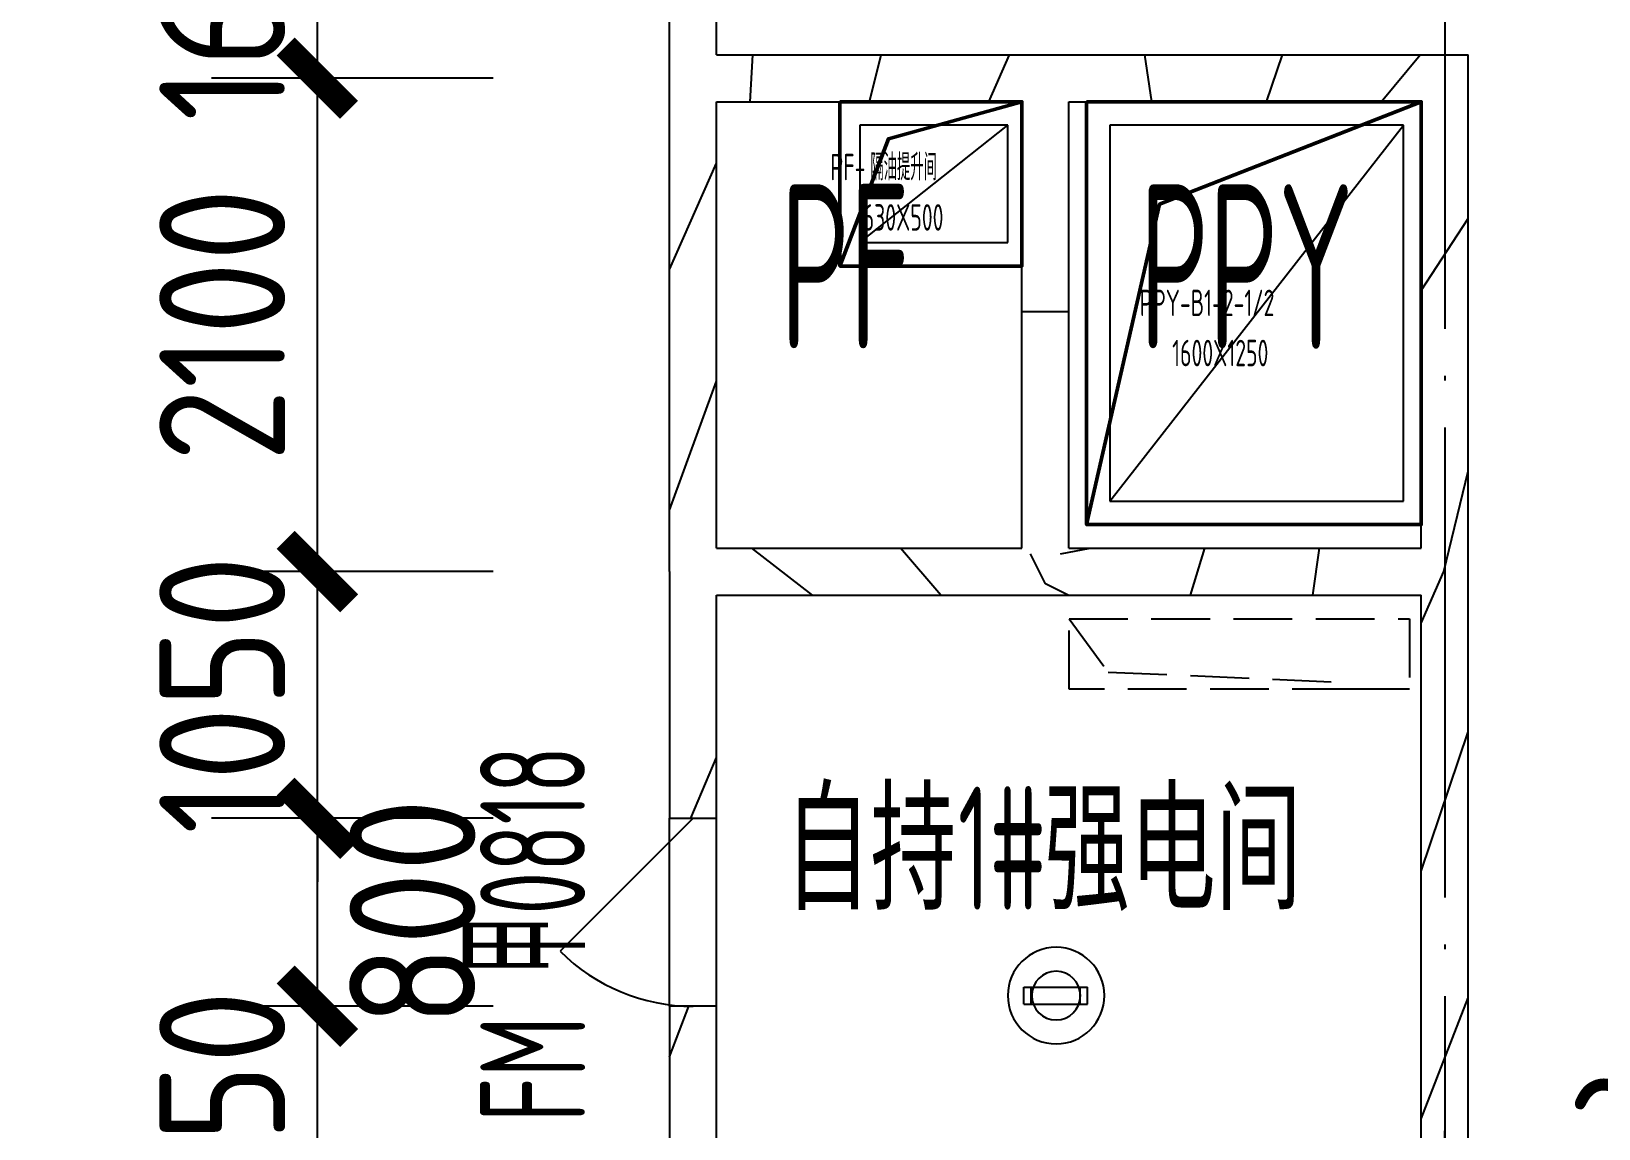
# Model space of a CAD drawing. Header units: inches. Extents: x 0 to 1813292486, y 0 to 3473589894.
# Drawn here: x 600483869 to 600490541, y 3473281347 to 3473286017 of the extents above; entities that cross this region are included whole.
import ezdxf

# ---------------------------------------------------------------- set-up
doc = ezdxf.new("R2010")
doc.units = ezdxf.units.IN
doc.header["$LTSCALE"] = 1000
doc.header["$MEASUREMENT"] = 0
doc.linetypes.add('AX-MALL-GIRD-200$0$DOTE', pattern=[2.4200000000000004, 2, -0.2, 0.02, -0.2])
doc.linetypes.add('EX-MALL-2F-DBKD$0$DASH', pattern=[0.35, 0.25, -0.1])
for name, color, linetype in [('A-Anno-Note', 241, 'Continuous'), ('AX-MALL-DIM-P02$0$A-Anno-Dims', 3, 'Continuous'), ('AX-MALL-DIM-P02$0$A-Detl-Thin', 131, 'Continuous'), ('AX-MALL-GIRD-200$0$A-Grid', 222, 'AX-MALL-GIRD-200$0$DOTE'), ('AX-MALL-P02-200$0$A-Anno-Note', 241, 'Continuous'), ('AX-MALL-WALL-P02$0$A-Anno-Note', 241, 'Continuous'), ('AX-MALL-WALL-P02-QT$0$A-Accs', 181, 'Continuous'), ('AX-MALL-WALL-P02-QT$0$A-Anno-Dims', 3, 'Continuous'), ('AX-MALL-WALL-P02-QT$0$A-Anno-Note', 241, 'Continuous'), ('AX-MALL-WALL-P02-QT$0$A-Detl-Thin', 131, 'Continuous'), ('AX-MALL-WALL-P02-QT$0$A-Wall', 2, 'Continuous'), ('AX-MALL-WALL-P02-QT$0$A-Wall-Patt', 13, 'Continuous'), ('AX-MALL-WALL-P02-QT$0$A-Wind', 4, 'Continuous'), ('AX-MALL-WORD-P02$0$A-Anno-Note', 241, 'Continuous'), ('AX-MALL-WORD-P02$0$A-Wind-Iden', 11, 'Continuous'), ('AX-MALL-ZTKD-P02$0$A-Anno-Note', 241, 'Continuous'), ('EX-MALL-2F-DBKD$0$0电井顶板开洞', 7, 'Continuous'), ('MX-MALL-P02-LG$0$M-VT-DUCT-EAD', 4, 'Continuous'), ('MX-MALL-P02-LG$0$M-VT-DUCT-FLG', 40, 'Continuous'), ('MX-MALL-P02-LG$0$M-VT-TEXT', 21, 'Continuous'), ('PX-MALL-P02-LG$0$PX-DSY-一层平面图$0$PX-B-P01$0$P-Gass-Anno', 41, 'Continuous'), ('SX-MALL-NTKD-L-2F$0$S-HOLE', 5, 'Continuous')]:
    doc.layers.add(name, color=color, linetype=linetype)
doc.styles.add('AX-MALL-DIM-P02$0$_TCH_DIM_T3', font='gbenor.shx')
doc.styles.add('AX-MALL-WALL-P02-QT$0$STANDARD', font='gbenor.shx', dxfattribs={"bigfont": 'gbcbig.shx'})
doc.styles.add('AX-MALL-WORD-P02$0$_TCH_WINDOW', font='gbenor.shx', dxfattribs={"bigfont": 'gbcbig.shx'})
doc.styles.add('AX-MALL-WORD-P02$0$STANDARD', font='gbenor.shx', dxfattribs={"bigfont": 'gbcbig.shx'})
doc.styles.add('MX-MALL-P02-LG$0$_THVAC_WIN', font='gbenor.shx', dxfattribs={"bigfont": 'gbcbig.shx'})
doc.dimstyles.new('AX-MALL-DIM-P02$0$_TCH_ARCH&&180', dxfattribs={"dimtxt": 535.5, "dimasz": 270, "dimexe": 450, "dimexo": 450, "dimgap": 137.25, "dimtad": 1, "dimdec": 0, "dimzin": 0, "dimdsep": 46, "dimtxsty": 'AX-MALL-DIM-P02$0$_TCH_DIM_T3', "dimblk": 'AX-MALL-DIM-P02$0$_ArchTick', "dimcen": 0.09, "dimclrt": 7, "dimazin": 2, "dimtfac": 1, "dimtdec": 0, "dimtix": 1, "dimtmove": 2, "dimatfit": 3, "dimfxl": 500, "dimtolj": 1, "dimtzin": 0, "dimarcsym": 0})
pattern_1 = [(45, (0, 359.0227), (-353.55353201463, 353.55353201463), [])]

# ---------------------------------------------------------------- blocks, each defined once
blk = doc.blocks.new('AX-MALL-WORD-P02')
at = {"layer": 'AX-MALL-WORD-P02$0$A-Anno-Note', "style": 'AX-MALL-WORD-P02$0$STANDARD'}
for s, p in [('自持', (600320679.7981849, 3473170071.98616)), ('强电间', (600321715.0313615, 3473169686.331425))]:
    blk.add_text(s, height=506.3829787234042, rotation=339.5681613092015, dxfattribs=at).set_placement(p)
at = {"layer": 'AX-MALL-WORD-P02$0$A-Anno-Note', "style": 'AX-MALL-WORD-P02$0$STANDARD', "width": 0.6}
blk.add_text('1#', height=525, rotation=339.5681613092015, dxfattribs=at).set_placement((600321370.6514676, 3473169814.623041))
at = {"layer": 'AX-MALL-WORD-P02$0$A-Wind-Iden', "style": 'AX-MALL-WORD-P02$0$_TCH_WINDOW', "width": 0.7}
for s, height, p in [('0818', 446.25, (600319876.4655644, 3473170350.061538)), ('甲', 506.3829787234042, (600319786.3884726, 3473170108.262889)), ('FM', 446.25, (600319568.292726, 3473169522.81707))]:
    blk.add_text(s, height=height, rotation=69.56816131395966, dxfattribs=at).set_placement(p)
blk = doc.blocks.new('AX-MALL-GIRD-200')
at = {"layer": 'AX-MALL-GIRD-200$0$A-Grid'}
blk.add_line((600330787.703265, 3473189157.338247), (600292058.1643155, 3473085193.611165), dxfattribs=at)
blk = doc.blocks.new('MX-MALL-P02-LG')
at = {"layer": 'MX-MALL-P02-LG$0$M-VT-DUCT-EAD'}
for p, q in [((600322144.5763651, 3473173090.591027), (600321970.029948, 3473172622.046954)), ((600322734.941897, 3473172870.662542), (600322144.5763651, 3473173090.591027)), ((600322560.3954799, 3473172402.118469), (600322734.941897, 3473172870.662542)), ((600323142.5752726, 3473172718.807246), (600322584.0267363, 3473171219.466213)), ((600324313.9354545, 3473172282.441202), (600323142.5752726, 3473172718.807246)), ((600321970.029948, 3473172622.046954), (600322560.3954799, 3473172402.118469)), ((600323755.3869182, 3473170783.100169), (600324313.9354545, 3473172282.441202)), ((600322584.0267363, 3473171219.466213), (600323755.3869182, 3473170783.100169))]:
    blk.add_line(p, q, dxfattribs=at)
at = {"layer": 'MX-MALL-P02-LG$0$M-VT-DUCT-FLG'}
for p, q in [((600321970.029948, 3473172622.046954), (600322734.941897, 3473172870.662542)), ((600322584.0267363, 3473171219.466213), (600324313.9354545, 3473172282.441202))]:
    blk.add_line(p, q, dxfattribs=at)
at = {"layer": 'MX-MALL-P02-LG$0$M-VT-TEXT', "style": 'MX-MALL-P02-LG$0$_THVAC_WIN', "width": 0.7}
for s, rotation, p in [('PF-', 339.568161053374, (600321945.4227271, 3473172914.000609, -17999.99999999999)), ('隔油提升间', 339.568161053374, (600322104.8463305, 3473172854.610638, -17999.99999999999)), ('630X500', 339.568161053374, (600322000.06073, 3473172665.374121, -17999.99999999999)), ('PPY-B1-2-1/2', 339.5681611548303, (600322977.9589379, 3473171912.750831, -18000.00000011919)), ('1600X1250', 339.5681611548303, (600323032.8178856, 3473171664.717435, -18000.00000011919))]:
    blk.add_text(s, height=112.658227848101, rotation=rotation, dxfattribs=at).set_placement(p)
blk = doc.blocks.new('EX-MALL-2F-DBKD')
at = {"layer": 'EX-MALL-2F-DBKD$0$0电井顶板开洞', "linetype": 'EX-MALL-2F-DBKD$0$DASH'}
for p, q in [((600322246.5746443, 3473170811.03129), (600322323.3090801, 3473170539.842956)), ((600322323.3090801, 3473170539.842956), (600323289.968966, 3473170131.816967))]:
    blk.add_line(p, q, dxfattribs=at)
blk.add_lwpolyline([(600322246.5746446, 3473170811.031289), (600323604.6306506, 3473170305.115095), (600323500.0917692, 3473170024.496171), (600323266.5416161, 3473170111.500538), (600323266.541641, 3473170111.500611), (600322142.0358733, 3473170530.413196), (600322246.7637386, 3473170811.539416)], dxfattribs=at)
blk = doc.blocks.new('SX-MALL-NTKD-L-2F')
at = {"layer": 'SX-MALL-NTKD-L-2F$0$S-HOLE', "lineweight": 50}
for points, elevation in [([(600322100.3780295, 3473173213.769938), (600322826.6251814, 3473172943.221565), (600322582.2601991, 3473172287.259862), (600321856.0130471, 3473172557.808236)], 5999.999999999995), ([(600323084.3246839, 3473172847.221037), (600324419.6750474, 3473172349.76384), (600323791.3079504, 3473170663.005176), (600322455.9575868, 3473171160.462373)], 5999.999999999994)]:
    blk.add_lwpolyline(points, close=True, dxfattribs=dict(at, elevation=elevation))
for points, elevation in [([(600322826.6254759, 3473172943.222314), (600322239.258161, 3473172993.919375), (600321856.0130471, 3473172557.808235)], 5999.999999999995), ([(600324419.6750622, 3473172349.763834), (600323222.8994414, 3473172329.989032), (600322455.9575868, 3473171160.462373)], 5999.999999999994)]:
    blk.add_lwpolyline(points, dxfattribs=dict(at, elevation=elevation))
blk = doc.blocks.new('SX-MALL-NTKD-2F')
blk.add_blockref('SX-MALL-NTKD-L-2F', (0, 0))
blk = doc.blocks.new('AX-MALL-WALL-P02-QT$0$$DorLib2D$00000114')
at = {"color": 0}
blk.add_line((0.4999999999999964, 3.552713678800501e-15), (-0.2071067811864751, 0.7071067811864857), dxfattribs=at)
blk.add_arc((0.5000000000013856, -1.154631945610163e-12), 1.000000000001696, 135, 180, dxfattribs=at)
blk = doc.blocks.new('AX-MALL-WALL-P02-QT')
at = {"layer": 'AX-MALL-WALL-P02-QT$0$A-Wall-Patt'}
h = blk.add_hatch(dxfattribs=at)
h.set_pattern_fill('普通砖', color=256, scale=200, style=0)
h.set_pattern_definition(pattern_1)
h.paths.add_polyline_path([(600321580.8476118, 3473173514.024671), (600321678.2294381, 3473173584.46063), (600322201.8686852, 3473174990.09285), (600322076.9235989, 3473175036.638561), (600321979.5417726, 3473174966.202601), (600321455.9025253, 3473173560.570381)])
h = blk.add_hatch(dxfattribs=at)
h.set_pattern_fill('普通砖', color=256, scale=200, style=0)
h.set_pattern_definition(pattern_1)
h.paths.add_polyline_path([(600320847.7526659, 3473171546.139563), (600320945.1344922, 3473171616.575522), (600321608.4108719, 3473173397.043001), (600321580.8476118, 3473173514.024671), (600321455.9025253, 3473173560.570381), (600320722.8075795, 3473171592.685274)])
h = blk.add_hatch(dxfattribs=at)
h.set_pattern_fill('普通砖', color=256, scale=200, style=0)
h.set_pattern_definition(pattern_1)
h.paths.add_polyline_path([(600321580.8476118, 3473173514.024671), (600321608.4108719, 3473173397.043001), (600322826.6254759, 3473172943.222315), (600322943.607146, 3473172970.785574), (600322990.1528568, 3473173095.730661), (600321678.2294381, 3473173584.46063)])
h = blk.add_hatch(dxfattribs=at)
h.set_pattern_fill('普通砖', color=256, scale=200, style=0)
h.set_pattern_definition(pattern_1)
h.paths.add_polyline_path([(600322943.607146, 3473172970.785574), (600323014.0431054, 3473172873.403749), (600324419.6753123, 3473172349.764506), (600324676.9115081, 3473172467.363569), (600322990.1528568, 3473173095.730661)])
h = blk.add_hatch(dxfattribs=at)
h.set_pattern_fill('普通砖', color=256, scale=200, style=0)
h.set_pattern_definition(pattern_1)
h.paths.add_polyline_path([(600322233.7850554, 3473171065.37301), (600322350.7667255, 3473171092.93627), (600323014.0431054, 3473172873.403749), (600322943.607146, 3473172970.785574), (600322826.6254759, 3473172943.222315), (600322163.3490962, 3473171162.754836)])
h = blk.add_hatch(dxfattribs=at)
h.set_pattern_fill('普通砖', color=256, scale=200, style=0)
h.set_pattern_definition(pattern_1)
h.paths.add_polyline_path([(600323783.9621929, 3473170452.315357), (600323908.9072791, 3473170405.769646), (600324676.9115081, 3473172467.363569), (600324419.6753123, 3473172349.764506), (600323756.3989328, 3473170569.297027)])
h = blk.add_hatch(dxfattribs=at)
h.set_pattern_fill('普通砖', color=256, scale=200, style=0)
h.set_pattern_definition(pattern_1)
h.paths.add_polyline_path([(600320847.7526659, 3473171546.139563), (600320875.3159258, 3473171429.157893), (600322187.2393445, 3473170940.427924), (600322233.7850555, 3473171065.37301), (600322163.3490962, 3473171162.754836), (600320945.1344922, 3473171616.575522)])
h = blk.add_hatch(dxfattribs=at)
h.set_pattern_fill('普通砖', color=256, scale=200, style=0)
h.set_pattern_definition(pattern_1)
h.paths.add_polyline_path([(600320722.8075795, 3473171592.685274), (600320356.260106, 3473170608.742718), (600320543.6777354, 3473170538.924152), (600320875.3159258, 3473171429.157893), (600320847.7526659, 3473171546.139563)])
h = blk.add_hatch(dxfattribs=at)
h.set_pattern_fill('普通砖', color=256, scale=200, style=0)
h.set_pattern_definition(pattern_1)
h.paths.add_polyline_path([(600322233.7850555, 3473171065.37301), (600322187.2393445, 3473170940.427924), (600323686.5803666, 3473170381.879397), (600323783.9621929, 3473170452.315357), (600323756.3989328, 3473170569.297027), (600322350.7667255, 3473171092.93627)])
h = blk.add_hatch(dxfattribs=at)
h.set_pattern_fill('普通砖', color=256, scale=200, style=0)
h.set_pattern_definition(pattern_1)
h.paths.add_polyline_path([(600322771.5929817, 3473167734.759731), (600322896.5380679, 3473167688.214019), (600323908.9072791, 3473170405.769646), (600323783.9621929, 3473170452.315357), (600323686.5803666, 3473170381.879397), (600322744.0297217, 3473167851.741401)])
h = blk.add_hatch(dxfattribs=at)
h.set_pattern_fill('普通砖', color=256, scale=200, style=0)
h.set_pattern_definition(pattern_1)
h.paths.add_polyline_path([(600319932.7652808, 3473168899.019896), (600320264.4034702, 3473169789.253634), (600320076.9858407, 3473169859.0722), (600319710.4383682, 3473168875.129648), (600319835.3834544, 3473168828.583937)])
at = {"layer": 'AX-MALL-WALL-P02-QT$0$A-Wall'}
for p, q in [((600321455.9025253, 3473173560.570381), (600321979.5417726, 3473174966.202601)), ((600321678.2294381, 3473173584.46063), (600322201.8686852, 3473174990.09285)), ((600320722.8075795, 3473171592.685274), (600321455.9025253, 3473173560.570381)), ((600321678.2294381, 3473173584.46063), (600322990.1528568, 3473173095.730661)), ((600320945.1344922, 3473171616.575522), (600321608.4108719, 3473173397.043001)), ((600321608.4108719, 3473173397.043001), (600322826.6254759, 3473172943.222315)), ((600322990.1528568, 3473173095.730661), (600324676.9115081, 3473172467.363569)), ((600322163.3490962, 3473171162.754836), (600322826.6254759, 3473172943.222315)), ((600322350.7667255, 3473171092.93627), (600323014.0431054, 3473172873.403749)), ((600323014.0431054, 3473172873.403749), (600324419.6753123, 3473172349.764506)), ((600323908.9072791, 3473170405.769646), (600324676.9115081, 3473172467.363569)), ((600323756.3989328, 3473170569.297027), (600324419.6753123, 3473172349.764506)), ((600320945.1344922, 3473171616.575522), (600322163.3490962, 3473171162.754836)), ((600320722.8075795, 3473171592.685274), (600320356.260106, 3473170608.742718)), ((600320543.6777354, 3473170538.924152), (600320875.3159258, 3473171429.157893)), ((600320875.3159258, 3473171429.157893), (600322187.2393445, 3473170940.427924)), ((600322350.7667255, 3473171092.93627), (600323756.3989328, 3473170569.297027)), ((600322187.2393445, 3473170940.427924), (600323686.5803666, 3473170381.879397)), ((600320356.260106, 3473170608.742718), (600320543.6777354, 3473170538.924152)), ((600322896.5380679, 3473167688.214019), (600323908.9072791, 3473170405.769646)), ((600322744.0297217, 3473167851.741401), (600323686.5803666, 3473170381.879397)), ((600320076.9858407, 3473169859.0722), (600319710.4383682, 3473168875.129648)), ((600320264.4034702, 3473169789.253634), (600320076.9858407, 3473169859.0722)), ((600319932.7652808, 3473168899.019896), (600320264.4034702, 3473169789.253634))]:
    blk.add_line(p, q, dxfattribs=at)
at = {"layer": 'AX-MALL-WALL-P02-QT$0$A-Wind'}
for p, q in [((600320076.9858408, 3473169859.0722), (600320356.2601061, 3473170608.742718)), ((600320264.4034703, 3473169789.253634), (600320543.6777356, 3473170538.924152))]:
    blk.add_line(p, q, dxfattribs=at)
at = {"layer": 'AX-MALL-WALL-P02-QT$0$A-Anno-Dims'}
blk.add_blockref('SX-MALL-NTKD-2F', (0, 0), dxfattribs=at)
at = {"layer": 'AX-MALL-WALL-P02-QT$0$A-Anno-Note'}
blk.add_blockref('EX-MALL-2F-DBKD', (0, 0), dxfattribs=at)
at = {"layer": 'AX-MALL-WALL-P02-QT$0$A-Detl-Thin'}
blk.add_blockref('MX-MALL-P02-LG', (0, 0), dxfattribs=at)
at = {"layer": 'AX-MALL-WALL-P02-QT$0$A-Wind'}
blk.add_blockref('AX-MALL-GIRD-200', (0, 0), dxfattribs=at)
at = {"layer": 'AX-MALL-WALL-P02-QT$0$A-Wind', "xscale": 800, "yscale": 800, "zscale": 200, "rotation": 69.56816132153259}
blk.add_blockref('AX-MALL-WALL-P02-QT$0$$DorLib2D$00000114', (600320310.3317882, 3473170198.998176), dxfattribs=at)
at = {"layer": 'AX-MALL-WALL-P02-QT$0$A-Accs', "style": 'AX-MALL-WALL-P02-QT$0$STANDARD', "width": 0.6}
for s, p in [('PF', (600321496.1760578, 3473172316.598569, 2999.999999999996)), ('PPY', (600322928.5571532, 3473171782.994581, 2999.999999999996))]:
    blk.add_text(s, height=699.9999999999998, rotation=339.5681613092246, dxfattribs=at).set_placement(p)
blk = doc.blocks.new('AX-MALL-WALL-P02')
at = {"layer": 'AX-MALL-WALL-P02$0$A-Anno-Note'}
blk.add_blockref('AX-MALL-WORD-P02', (0, 0), dxfattribs=at)
blk.add_blockref('AX-MALL-WALL-P02-QT', (0, 0), dxfattribs=at)
blk = doc.blocks.new('PX-MALL-P02-LG$0$PX-DSY-一层平面图$0$PX-B-P01$0$A$C3BA02923')
for p, q in [((-205.0528028229019, 54.52846630102431), (200.4903818683233, 54.52846630105341)), ((-205.0528028229019, 54.52846630102431), (-205.0528028229019, -54.52846630098065)), ((-158.9956803772366, 54.52846630102431), (-158.9956803772366, -54.52846630098065)), ((154.4332594227744, 54.52846630102431), (154.4332594227744, -54.52846630098065)), ((200.4903818683233, 54.52846630105341), (200.4903818685561, -54.52846630105341)), ((-205.0528028229019, -54.52846630098065), (200.4903818685561, -54.52846630105341))]:
    blk.add_line(p, q)
for radius in [308.1916796825826, 155.3229930804212]:
    blk.add_circle((0, 0), radius)
blk = doc.blocks.new('PX-MALL-P02-LG')
at = {"layer": 'PX-MALL-P02-LG$0$PX-DSY-一层平面图$0$PX-B-P01$0$P-Gass-Anno', "xscale": -0.6666666666666912, "yscale": 0.6666666666666912, "zscale": 0.6666666666666665, "rotation": 159.5681613098035}
blk.add_blockref('PX-MALL-P02-LG$0$PX-DSY-一层平面图$0$PX-B-P01$0$A$C3BA02923', (600321634.7947278, 3473169327.315356, -1.253959187397007e-07), dxfattribs=at)
blk = doc.blocks.new('AX-MALL-ZTKD-P02')
at = {"layer": 'AX-MALL-ZTKD-P02$0$A-Anno-Note'}
blk.add_blockref('AX-MALL-GIRD-200', (0, 0), dxfattribs=at)
blk = doc.blocks.new('AX-MALL-DIM-P02$0$_ArchTick')
at = {"color": 0, "linetype": 'ByBlock', "const_width": 0.4}
blk.add_lwpolyline([(-0.5, -0.5), (0.5, 0.5)], dxfattribs=at)
blk = doc.blocks.new('*D1138')
at = {"layer": 'AX-MALL-DIM-P02$0$A-Anno-Dims', "color": 0, "lineweight": -2, "transparency": 16777216}
for p, q in [((600318672.231029, 3473170382.384587), (600318766.4860935, 3473170635.398387)), ((600319373.5055314, 3473170121.139258), (600318250.5413629, 3473170539.476362)), ((600318305.6835568, 3473169398.442035), (600318672.231029, 3473170382.384587)), ((600319006.9580592, 3473169137.196706), (600317883.9938906, 3473169555.53381)), ((600318305.6835568, 3473169398.442035), (600318211.4284921, 3473169145.428236))]:
    blk.add_line(p, q, dxfattribs=at)
at = {"layer": 'AX-MALL-DIM-P02$0$A-Anno-Dims', "color": 0, "lineweight": -2, "transparency": 16777216, "xscale": 270, "yscale": 270, "zscale": 270}
for p, rotation in [((600318672.231029, 3473170382.384587), 249.5681613171762), ((600318305.6835568, 3473169398.442035), 69.56816131717622)]:
    blk.add_blockref('AX-MALL-DIM-P02$0$_ArchTick', p, dxfattribs=dict(at, rotation=rotation))
at = {"layer": 'AX-MALL-DIM-P02$0$A-Anno-Dims', "color": 7, "transparency": 16777216, "insert": (600318109.4365933, 3473170031.795908), "char_height": 535.5, "attachment_point": 5, "rotation": 69.56816131717623, "style": 'AX-MALL-DIM-P02$0$_TCH_DIM_T3'}
blk.add_mtext('\\A1;1050', dxfattribs=at)
blk = doc.blocks.new('*D1139')
at = {"layer": 'AX-MALL-DIM-P02$0$A-Anno-Dims', "color": 0, "lineweight": -2, "transparency": 16777216}
for p, q in [((600319652.7797965, 3473170870.809775), (600318529.8156282, 3473171289.146879)), ((600318672.2310293, 3473170382.384587), (600318951.5052943, 3473171132.055104)), ((600319373.5055313, 3473170121.139257), (600318250.5413631, 3473170539.476361))]:
    blk.add_line(p, q, dxfattribs=at)
at = {"layer": 'AX-MALL-DIM-P02$0$A-Anno-Dims', "color": 0, "lineweight": -2, "transparency": 16777216, "xscale": 270, "yscale": 270, "zscale": 270}
for p, rotation in [((600318951.5052943, 3473171132.055104), 69.56816132167872), ((600318672.2310293, 3473170382.384587), 249.5681613216787)]:
    blk.add_blockref('AX-MALL-DIM-P02$0$_ArchTick', p, dxfattribs=dict(at, rotation=rotation))
at = {"layer": 'AX-MALL-DIM-P02$0$A-Anno-Dims', "color": 7, "transparency": 16777216, "insert": (600319191.3888611, 3473170615.837249), "char_height": 535.5, "attachment_point": 5, "rotation": 69.56816132167872, "style": 'AX-MALL-DIM-P02$0$_TCH_DIM_T3'}
blk.add_mtext('\\A1;800', dxfattribs=at)
blk = doc.blocks.new('*D1140')
at = {"layer": 'AX-MALL-DIM-P02$0$A-Anno-Dims', "color": 0, "lineweight": -2, "transparency": 16777216}
for p, q in [((600319318.0527682, 3473172115.997661), (600319412.3078327, 3473172369.011461)), ((600320019.3272705, 3473171854.752331), (600318896.3631021, 3473172273.089435)), ((600318951.5052943, 3473171132.055105), (600319318.0527682, 3473172115.997661)), ((600319652.7797965, 3473170870.809775), (600318529.8156282, 3473171289.146879)), ((600318951.5052943, 3473171132.055105), (600318857.2502298, 3473170879.041306))]:
    blk.add_line(p, q, dxfattribs=at)
at = {"layer": 'AX-MALL-DIM-P02$0$A-Anno-Dims', "color": 0, "lineweight": -2, "transparency": 16777216, "xscale": 270, "yscale": 270, "zscale": 270}
for p, rotation in [((600319318.0527682, 3473172115.997661), 249.5681613135862), ((600318951.5052943, 3473171132.055105), 69.56816131358622)]:
    blk.add_blockref('AX-MALL-DIM-P02$0$_ArchTick', p, dxfattribs=dict(at, rotation=rotation))
at = {"layer": 'AX-MALL-DIM-P02$0$A-Anno-Dims', "color": 7, "transparency": 16777216, "insert": (600318755.2583321, 3473171765.408979), "char_height": 535.5, "attachment_point": 5, "rotation": 69.5681613135862, "style": 'AX-MALL-DIM-P02$0$_TCH_DIM_T3'}
blk.add_mtext('\\A1;1050', dxfattribs=at)
blk = doc.blocks.new('*D1141')
at = {"layer": 'AX-MALL-DIM-P02$0$A-Anno-Dims', "color": 0, "lineweight": -2, "transparency": 16777216}
for p, q in [((600320752.4222162, 3473173822.637439), (600319629.458048, 3473174240.974543)), ((600319318.0527683, 3473172115.997662), (600320051.147714, 3473174083.882768)), ((600320019.3272707, 3473171854.752332), (600318896.3631023, 3473172273.089436))]:
    blk.add_line(p, q, dxfattribs=at)
at = {"layer": 'AX-MALL-DIM-P02$0$A-Anno-Dims', "color": 0, "lineweight": -2, "transparency": 16777216, "xscale": 270, "yscale": 270, "zscale": 270}
for p, rotation in [((600320051.147714, 3473174083.882768), 69.56816131699551), ((600319318.0527683, 3473172115.997662), 249.5681613169955)]:
    blk.add_blockref('AX-MALL-DIM-P02$0$_ArchTick', p, dxfattribs=dict(at, rotation=rotation))
at = {"layer": 'AX-MALL-DIM-P02$0$A-Anno-Dims', "color": 7, "transparency": 16777216, "insert": (600319305.0795422, 3473173241.322811), "char_height": 535.5, "attachment_point": 5, "rotation": 69.56816131699551, "style": 'AX-MALL-DIM-P02$0$_TCH_DIM_T3'}
blk.add_mtext('\\A1;2100', dxfattribs=at)
blk = doc.blocks.new('*D1142')
at = {"layer": 'AX-MALL-DIM-P02$0$A-Anno-Dims', "color": 0, "lineweight": -2, "transparency": 16777216}
for p, q in [((600321310.9707465, 3473175321.978473), (600320188.0065781, 3473175740.315577)), ((600320051.1477137, 3473174083.882767), (600320609.6962442, 3473175583.223803)), ((600320752.4222159, 3473173822.637437), (600319629.4580475, 3473174240.974541))]:
    blk.add_line(p, q, dxfattribs=at)
at = {"layer": 'AX-MALL-DIM-P02$0$A-Anno-Dims', "color": 0, "lineweight": -2, "transparency": 16777216, "xscale": 270, "yscale": 270, "zscale": 270}
for p, rotation in [((600320609.6962442, 3473175583.223803), 69.5681613176784), ((600320051.1477137, 3473174083.882767), 249.5681613176784)]:
    blk.add_blockref('AX-MALL-DIM-P02$0$_ArchTick', p, dxfattribs=dict(at, rotation=rotation))
at = {"layer": 'AX-MALL-DIM-P02$0$A-Anno-Dims', "color": 7, "transparency": 16777216, "insert": (600319814.5240233, 3473174608.85128), "char_height": 535.5, "attachment_point": 5, "rotation": 69.5681613176784, "style": 'AX-MALL-DIM-P02$0$_TCH_DIM_T3'}
blk.add_mtext('\\A1;1600', dxfattribs=at)
blk = doc.blocks.new('*D1447')
at = {"layer": 'AX-MALL-DIM-P02$0$A-Anno-Dims', "color": 0, "lineweight": -2, "transparency": 16777216}
for p, q in [((600322471.1910622, 3473166832.889563), (600322984.3676262, 3473168210.436258)), ((600322827.2758524, 3473167788.746592), (600324982.5785887, 3473166985.833082)), ((600324626.4937985, 3473166029.976052), (600325139.6703625, 3473167407.522748))]:
    blk.add_line(p, q, dxfattribs=at)
at = {"layer": 'AX-MALL-DIM-P02$0$A-Anno-Dims', "color": 0, "lineweight": -2, "transparency": 16777216, "xscale": 270, "yscale": 270, "zscale": 270}
for p, rotation in [((600322827.2758524, 3473167788.746592), 159.568161356376), ((600324982.5785887, 3473166985.833082), 339.568161356376)]:
    blk.add_blockref('AX-MALL-DIM-P02$0$_ArchTick', p, dxfattribs=dict(at, rotation=rotation))
at = {"layer": 'AX-MALL-DIM-P02$0$A-Anno-Dims', "color": 7, "transparency": 16777216, "insert": (600324046.3098168, 3473167766.810536), "char_height": 535.5, "attachment_point": 5, "rotation": 339.568161356376, "style": 'AX-MALL-DIM-P02$0$_TCH_DIM_T3'}
blk.add_mtext('\\A1;2300', dxfattribs=at)
blk = doc.blocks.new('AX-MALL-DIM-P02')
at = {"layer": 'AX-MALL-DIM-P02$0$A-Detl-Thin'}
blk.add_blockref('AX-MALL-ZTKD-P02', (-2.384185791015625e-06, 9.5367431640625e-07), dxfattribs=at)
at = {"layer": 'AX-MALL-DIM-P02$0$A-Anno-Dims'}
for base, p1, p2, angle, picture, middle in [((600320609.6962442, 3473175583.223803), (600321174.1118823, 3473173665.545664), (600321732.6604128, 3473175164.886699), 69.56816132363933, '*D1142', (600319814.5240233, 3473174608.85128)), ((600318951.5052943, 3473171132.055104), (600319795.1951973, 3473169964.047483), (600320074.4694625, 3473170713.718001), 69.56816133360056, '*D1139', (600319191.3888611, 3473170615.837249))]:
    dim = blk.add_linear_dim(base=base, p1=p1, p2=p2, angle=angle, dimstyle='AX-MALL-DIM-P02$0$_TCH_ARCH&&180', dxfattribs=at)
    dim.commit()
    dim.dimension.update_dxf_attribs({"geometry": picture, "text_midpoint": middle, "dimtype": 129})
for p1, p2, distance, picture, middle in [((600320441.0169365, 3473171697.660557), (600321174.1118823, 3473173665.545664), 1198.3548957465914, '*D1141', (600319305.0795422, 3473173241.322811)), ((600320074.4694625, 3473170713.718001), (600320441.0169365, 3473171697.660557), 1198.3548957465914, '*D1140', (600318755.2583321, 3473171765.408979)), ((600319428.647725, 3473168980.104931), (600319795.1951973, 3473169964.047483), 1198.354895580131, '*D1138', (600318109.4365933, 3473170031.795908)), ((600322314.0992882, 3473166411.199897), (600324469.4020244, 3473165608.286386), 1470.028940652756, '*D1447', (600324046.3098168, 3473167766.810536))]:
    dim = blk.add_aligned_dim(p1=p1, p2=p2, distance=distance, dimstyle='AX-MALL-DIM-P02$0$_TCH_ARCH&&180', dxfattribs=at)
    dim.commit()
    dim.dimension.update_dxf_attribs({"geometry": picture, "text_midpoint": middle})
blk = doc.blocks.new('AX-MALL-P02-200')
at = {"layer": 'AX-MALL-P02-200$0$A-Anno-Note'}
blk.add_blockref('AX-MALL-WALL-P02', (0, 0), dxfattribs=at)
for name in ['AX-MALL-DIM-P02', 'PX-MALL-P02-LG']:
    blk.add_blockref(name, (0, 0), dxfattribs=at)

msp = doc.modelspace()

# ---------------------------------------------------------------- block references
at = {"layer": 'A-Anno-Note', "rotation": 20.43183869077545}
msp.add_blockref('AX-MALL-P02-200', (1250392458.527329, 9048125.682563305), dxfattribs=at)

doc.saveas('drawing.dxf')
